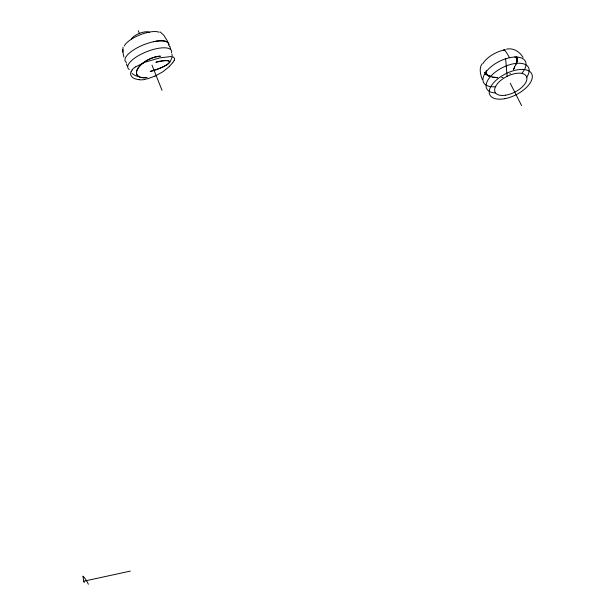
<?xml version="1.0" encoding="UTF-8"?>
<svg xmlns="http://www.w3.org/2000/svg" width="615" height="615" viewBox="0 0 615 615"><rect width="100%" height="100%" fill="white"/><g stroke="black" fill="none" stroke-linecap="round" stroke-linejoin="round"><path stroke-width="0.92" d="M123.838 57.064L122.923 52.044L123.015 47.263M507.144 76.606L505.638 58.802M517.284 60.032L516.331 62.792M172.062 57.326L169.848 62.438M516.861 61.907L517.184 58.802L516.685 57.133M503.77 50.107L504.069 49.569L504.984 50.553A33.118 13.299 77.8 0 1 508.274 55.496L509.466 57.741M516.492 61.185L517.038 59.401L516.485 56.741M130.995 71.855L132.21 69.895M514.763 66.92L513.517 69.295M173.968 60.824L172.746 62.792M481.906 63.991C478.901 68.688 480.492 74.553 482.229 79.397M513.456 69.464L514.632 67.519M169.655 66.282L163.075 71.64L154.826 76.275M509.866 73.815L510.358 73.354M135.515 66.927L144.856 62.238L159.846 57.864L171.285 56.503L173.568 57.133L174.499 58.463A22.317 6.004 -31.5 0 1 174.13 60.747M148.722 78.482L144.848 79.327M88.391 584.25L87.199 582.013A33.118 13.292 77.7 0 0 83.909 577.062L82.894 576.117L83.801 581.206L130.326 571.104M503.047 77.344L501.671 77.598M506.499 49.146C513.317 47.601 519.69 51.706 523.081 57.464M139.39 79.627C136.069 79.397 131.741 78.382 130.672 74.746A22.424 9.425 -11.8 0 1 131.103 71.847M497.62 77.736L492.584 77.167M497.45 77.69L493.837 77.129M490.601 76.329L487.38 75.253L485.143 72.409M138.275 76.529L134.862 75.391L132.064 73.469M489.179 75.822L487.38 75.253L485.181 72.539M160.077 31.88L163.775 35.201L167.795 41.659M487.995 75.138L485.227 72.778M510.242 83.263L521.582 105.619M126.306 63.837L127.397 66.382M138.314 30.75L139.344 33.348M151.997 65.136L162.022 90.32M169.825 46.702L169.602 46.102L170.77 49.292M83.801 581.206L84.147 582.628M171.992 54.082L172.146 55.727M122.777 49.607L122.923 52.044M126.49 62.569A23.424 8.226 -21.7 0 1 143.057 45.033A23.424 8.226 -21.7 0 1 168.879 45.049M153.489 41.728A23.408 8.218 -21.7 0 1 168.817 45.449M155.956 62.338A17.489 3.529 -17.3 0 1 169.31 62.584A17.489 3.529 -17.3 0 1 150.36 71.271M146.862 77.59A17.489 8.487 -26.3 0 1 137.975 68.319A17.489 8.487 -26.3 0 1 160.331 56.096M156.179 62.023A17.497 3.767 -17.8 0 1 169.256 62.607A17.497 3.767 -17.8 0 1 150.183 71.609M146.924 77.467A17.497 8.364 -26 0 1 137.898 68.465A17.497 8.364 -26 0 1 160.231 56.242M129.265 69.557A23.424 8.226 -21.7 0 1 146.877 51.606A23.424 8.226 -21.7 0 1 171.5 52.928M172.438 62.907A22.424 6.027 -32.1 0 1 169.317 66.358M154.772 76.091A22.74 11.216 -27 0 1 148.769 78.282M144.756 79.527A22.74 11.608 -27.2 0 1 139.259 79.781M132.079 69.887A22.317 9.425 -10.5 0 1 135.346 66.897M495.275 92.957A23.424 11.708 -26.9 0 1 489.571 77.621A23.424 11.708 -26.9 0 1 518.799 63.237A23.424 11.708 -26.9 0 1 526.409 77.636M124.276 46.033A19.926 6.996 -21.7 0 1 140.043 34.824A19.926 6.996 -21.7 0 1 159.101 32.241M495.767 86.669A23.424 11.708 -26.9 0 1 485.373 72.847A23.424 11.708 -26.9 0 1 515.662 57.034A23.424 11.708 -26.9 0 1 522.143 72.893M516.346 56.649A17.566 8.787 -26.9 0 1 515.708 64.244M490.324 76.283A17.566 8.787 -26.9 0 1 485.104 72.232M516.362 56.503A17.566 8.787 -26.9 0 1 516.823 59.125M486.919 74.346A17.566 8.787 -26.9 0 1 484.997 72.332M517.676 57.218A19.926 9.963 -26.9 0 1 516.915 59.386M486.227 74.361A19.926 9.963 -26.9 0 1 485.004 73.954M482.767 63.776A19.926 9.963 -26.9 0 1 505.353 49.807M514.832 56.788A16.843 8.418 -26.9 0 1 514.34 67.012M492.761 76.983A16.843 8.418 -26.9 0 1 486.304 70.479M131.541 38.96A9.94 3.49 -21.7 0 1 139.889 33.187A9.94 3.49 -21.7 0 1 149.314 32.295M505.561 95.217A17.566 8.787 -26.9 0 0 526.632 76.798A17.566 8.787 -26.9 0 0 500.133 80.934A17.566 8.787 -26.9 0 0 505.561 95.217M504.823 98.677A23.424 11.708 -26.9 0 0 531.691 73.769A23.424 11.708 -26.9 0 0 495.813 80.504A23.424 11.708 -26.9 0 0 504.823 98.677"/></g></svg>
